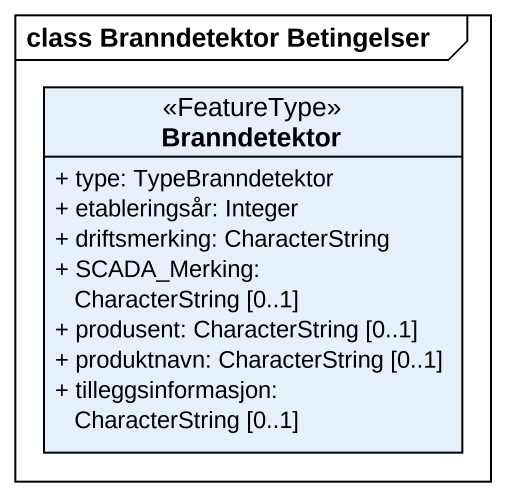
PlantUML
@startuml
mainframe class Branndetektor Betingelser
hide circle
hide empty members
skinparam classAttributeIconSize 0
class Branndetektor <<FeatureType>> {
  + type: TypeBranndetektor
  + etableringsår: Integer
  + driftsmerking: CharacterString
  + SCADA_Merking: CharacterString [0..1]
  + produsent: CharacterString [0..1]
  + produktnavn: CharacterString [0..1]
  + tilleggsinformasjon: CharacterString [0..1]
}
@enduml
